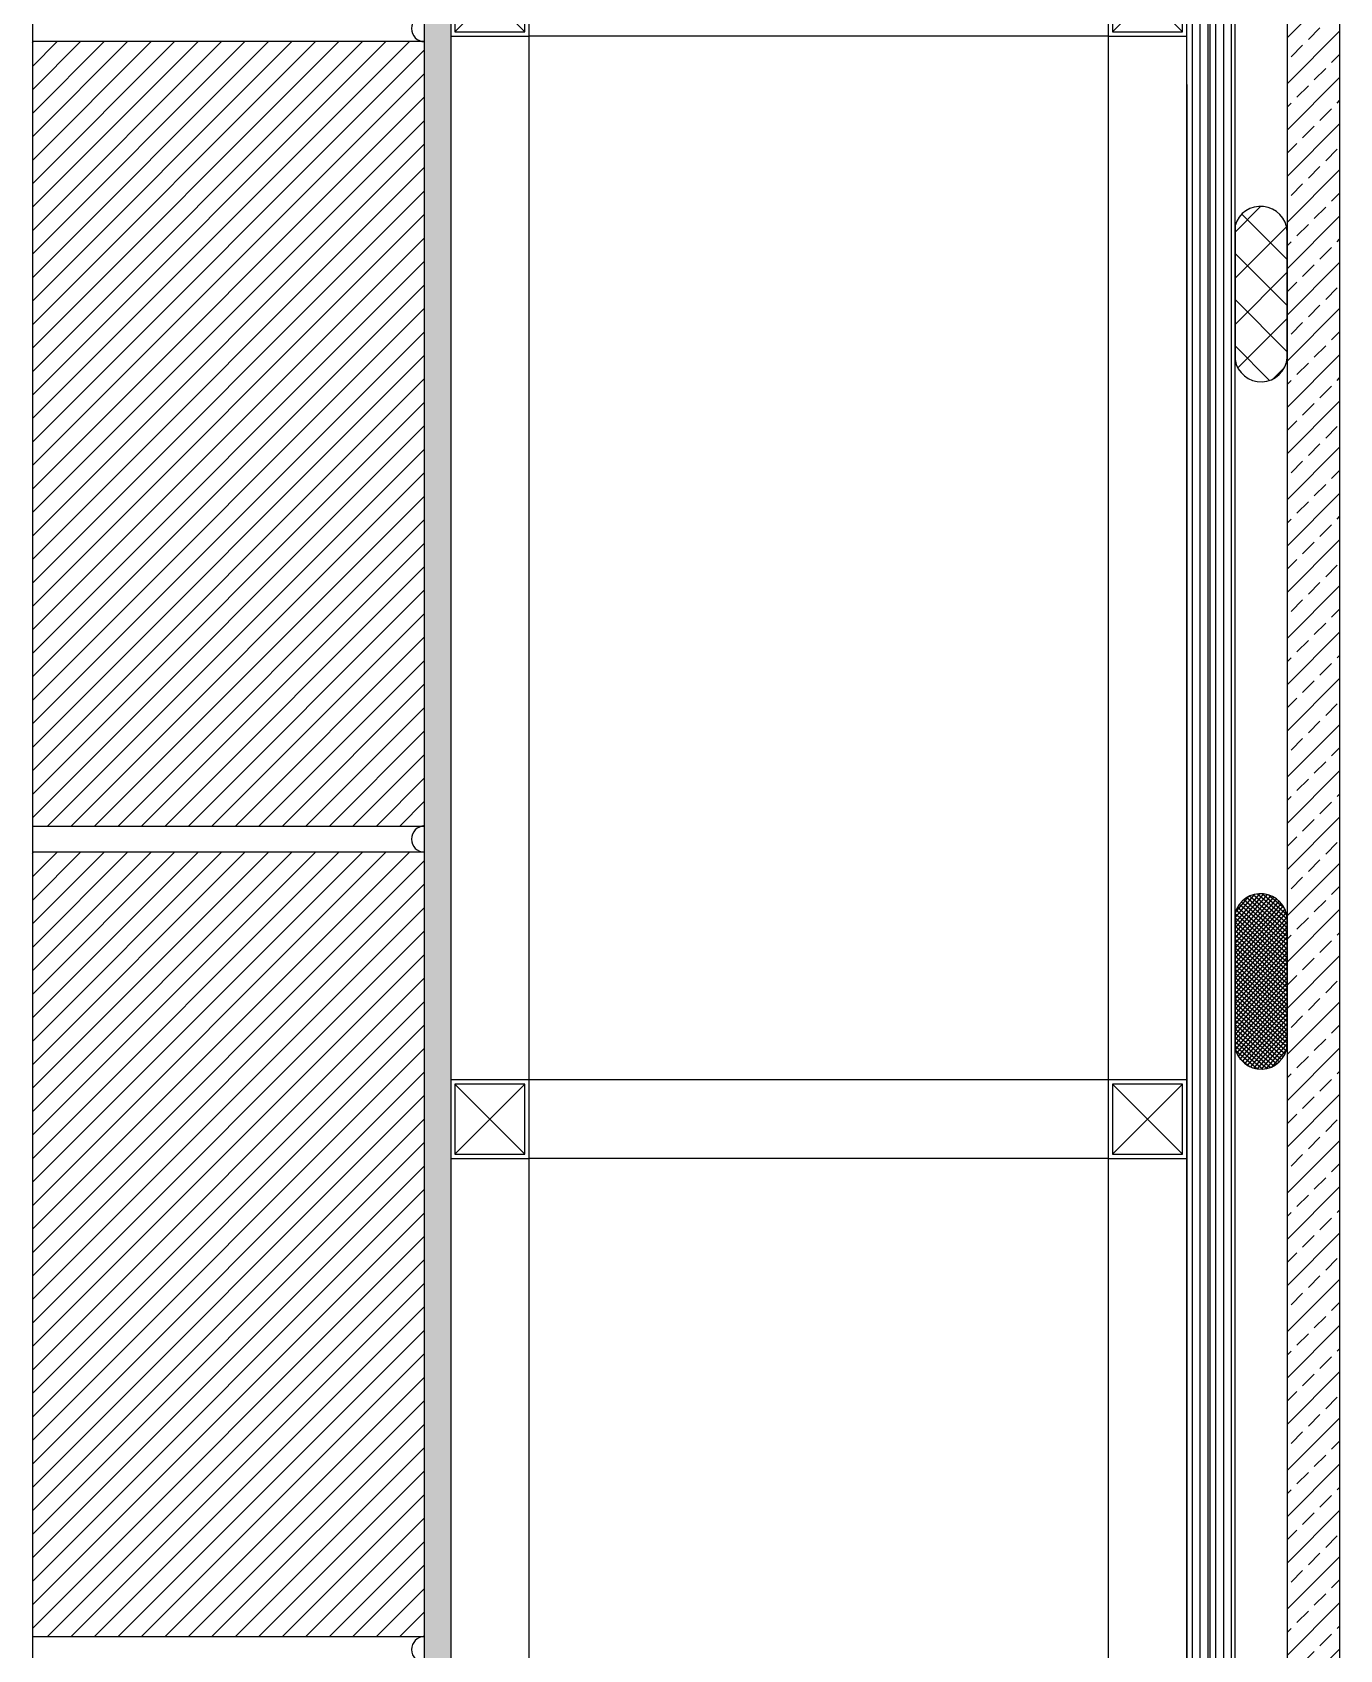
# Model space of a CAD drawing. Header units: millimetres. Extents: x -223175 to 287756, y -120611 to 352956.
# Drawn here: x 271144 to 271644, y 82299 to 82918 of the extents above; entities that cross this region are included whole.
import ezdxf

# ---------------------------------------------------------------- set-up
doc = ezdxf.new("R2010")
doc.units = ezdxf.units.MM
doc.header["$LTSCALE"] = 50
doc.layers.get('DEFPOINTS').update_dxf_attribs({"color": 108})
for name, color, linetype in [('10-HAT-EL', 253, 'Continuous'), ('COL', 2, 'Continuous'), ('DETAIL', 7, 'Continuous'), ('ETC', 6, 'Continuous'), ('I-HAT', 8, 'Continuous'), ('plus-타일hat', 251, 'Continuous'), ('wal', 3, 'Continuous'), ('줄눈', 8, 'Continuous')]:
    doc.layers.add(name, color=color, linetype=linetype)

# ---------------------------------------------------------------- blocks, each defined once
blk = doc.blocks.new('30X30')
at = {"layer": 'DETAIL', "color": 1}
for p, q in [((13.4, 13.4), (-13.4, -13.4)), ((-13.4, 13.4), (13.4, -13.4))]:
    blk.add_line(p, q, dxfattribs=at)
at = {"layer": 'DETAIL', "color": 4}
blk.add_lwpolyline([(15, -15), (-15, -15), (-15, 15), (15, 15)], close=True, dxfattribs=at)
at = {"layer": 'DETAIL', "color": 5}
blk.add_lwpolyline([(13.4, -13.4), (-13.4, -13.4), (-13.4, 13.4), (13.4, 13.4)], close=True, dxfattribs=at)

msp = doc.modelspace()

# ---------------------------------------------------------------- hatches: boundary and pattern name
at = {"layer": '10-HAT-EL'}
h = msp.add_hatch(dxfattribs=at)
h.set_pattern_fill('AR-SAND', color=256, scale=0.3, style=0)
h.set_pattern_definition([(37.5, (271756.727, 74399.905), (-0.48001, 14.682397), [0, -11.5824, 0, -12.954, 0, -12.3825]), (7.5, (271756.727, 74399.905), (13.4857, 21.504753), [0, -6.2484, 0, -10.4394, 0, -4.0005]), (327.5, (271747.354, 74399.905), (23.729771, 0.043116), [0, -3.81, 0, -13.716, 0, -17.907]), (317.5, (271747.354, 74399.905), (22.906694, 6.68788), [0, -1.905, 0, -8.9916, 0, -10.287])])
h.paths.add_polyline_path([(271293.797, 80444.5527), (271293.797, 80434.5527), (271293.797, 80306.6421), (271293.797, 80197.8243), (271293.797, 80134.562), (271303.7963, 80134.5622), (271303.7963, 80264.5695), (271303.7963, 80276.5695), (271303.7963, 80296.5695), (271303.7963, 84784.4266), (271293.797, 84784.4266), (271293.797, 80754.5437), (271293.797, 80744.5437)])
at = {"layer": 'ETC', "ltscale": 0.4}
h = msp.add_hatch(dxfattribs=at)
h.set_pattern_fill('ANSI37', color=252, scale=100, style=0)
h.set_pattern_definition([(45, (0, 0), (-8.83883476, 8.83883476), []), (135, (0, 0), (-8.83883476, -8.83883476), [])])
edge = h.paths.add_edge_path()
edge.add_line((271603.797, 82844.1283), (271603.797, 82792.8631))
edge.add_arc((271613.7321, 82794.4315), 10.0581, 188.971108, 355.2495006)
edge.add_line((271623.7557, 82793.5985), (271623.7557, 82841.9156))
edge.add_arc((271613.587, 82841.3139), 10.1865, 3.3863736, 163.9611451)
h = msp.add_hatch(dxfattribs=at)
h.set_pattern_fill('ANSI37', color=252, scale=10, angle=265.073645, style=0)
h.set_pattern_definition([(139.92635502, (817457.311, -496571.2913), (-0.8047146396, -0.9565220064), []), (229.92635502, (817457.311, -496571.2913), (0.9565220064, -0.8047146396), [])])
edge = h.paths.add_edge_path()
edge.add_line((271603.797, 82581.2367), (271603.797, 82529.9715))
edge.add_arc((271613.7321, 82531.5399), 10.0581, 188.971108, 355.2495006)
edge.add_line((271623.7557, 82530.7069), (271623.7557, 82579.024))
edge.add_arc((271613.587, 82578.4223), 10.1865, 3.3863736, 163.9611451)
at = {"layer": 'I-HAT'}
h = msp.add_hatch(dxfattribs=at)
h.set_pattern_fill('ANSI33', color=8, scale=50, style=0)
h.set_pattern_definition([(45, (247378.072, 85257.585), (-8.838835, 8.838835), []), (45, (247386.911, 85257.585), (-8.838835, 8.838835), [6.25, -3.125])])
edge = h.paths.add_edge_path()
edge.add_line((271623.797, 82116.5695), (271623.797, 83006.5695))
edge.add_line((271623.797, 83006.5695), (271643.797, 83006.5695))
edge.add_line((271643.797, 83006.5695), (271643.797, 82116.5695))
edge.add_line((271643.797, 82116.5695), (271624.5042, 82116.5695))
h = msp.add_hatch(dxfattribs=at)
h.set_pattern_fill('ANSI31', color=256, scale=2, angle=180, style=0)
h.set_pattern_definition([(225, (230821.332, 57992.6507), (4.4901281, -4.4901281), [])])
h.paths.add_polyline_path([(271293.797, 82914.4807), (271143.797, 82914.4807), (271143.797, 82614.4897), (271293.797, 82614.4897)])
h = msp.add_hatch(dxfattribs=at)
h.set_pattern_fill('ANSI31', color=256, scale=2, angle=180, style=0)
h.set_pattern_definition([(225, (230821.332, 57682.6597), (4.4901281, -4.4901281), [])])
h.paths.add_polyline_path([(271293.797, 82604.4897), (271143.797, 82604.4897), (271143.797, 82304.4987), (271293.797, 82304.4987)])
at = {"layer": '줄눈'}
h = msp.add_hatch(dxfattribs=at)
h.set_pattern_fill('_USER', color=252, scale=3, angle=90, pattern_type=0)
h.set_pattern_definition([(90, (-43718.5307, -191265.178), (-3, 2e-16), [])])
h.paths.add_polyline_path([(271585.297, 83006.5695), (271585.297, 82076.6695), (271594.297, 82076.6695), (271594.297, 83006.5695)])
h = msp.add_hatch(dxfattribs=at)
h.set_pattern_fill('_USER', color=252, scale=3, angle=90, pattern_type=0)
h.set_pattern_definition([(90, (-43709.5307, -191265.178), (-3, 2e-16), [])])
h.paths.add_polyline_path([(271594.297, 83006.5695), (271594.297, 82076.6695), (271603.297, 82076.6695), (271603.297, 83006.5695)])

# ---------------------------------------------------------------- linework, layer by layer
at = {"color": 5}
for p, q in [((271303.7963, 82916.5695), (271303.7962, 82105.0694)), ((271333.7963, 82106.6694), (271333.7963, 82916.5695)), ((271555.2866, 82916.5692), (271333.7963, 82916.5695)), ((271555.297, 82916.5695), (271555.297, 82106.6695)), ((271585.2962, 82898.0695), (271585.297, 82106.6695)), ((271555.2916, 82517.3694), (271333.7963, 82517.3694)), ((271555.2916, 82487.3694), (271333.7963, 82487.3694))]:
    msp.add_line(p, q, dxfattribs=at)
at = {"color": 3}
for points in [[(271143.797, 82614.4897), (271293.797, 82614.4897), (271293.797, 82914.4807), (271143.797, 82914.4807)], [(271143.797, 82304.4987), (271293.797, 82304.4987), (271293.797, 82604.4897), (271143.797, 82604.4897)]]:
    msp.add_lwpolyline(points, close=True, dxfattribs=at)
at = {"layer": 'COL', "color": 8}
msp.add_line((271303.7962, 84784.4266), (271303.7963, 80134.5622), dxfattribs=at)
at = {"layer": 'DEFPOINTS'}
msp.add_lwpolyline([(271143.797, 80134.5617), (271293.797, 80134.5617), (271293.797, 83224.4716), (271143.797, 83224.4716)], close=True, dxfattribs=at)
at = {"layer": 'ETC', "color": 252, "ltscale": 0.4}
for points in [[(271603.797, 82844.1283), (271603.797, 82792.8631, 0.88689312), (271623.7557, 82793.5985), (271623.7557, 82841.9156, 0.84338236), (271603.797, 82844.1283, 1)], [(271603.797, 82581.2367), (271603.797, 82529.9715, 0.88689312), (271623.7557, 82530.7069), (271623.7557, 82579.024, 0.84338236), (271603.797, 82581.2367, 1)]]:
    msp.add_lwpolyline(points, format="xyb", dxfattribs=at)
at = {"layer": 'plus-타일hat', "color": 8}
for centre in [(271293.797, 82919.4807), (271293.797, 82609.4897), (271293.797, 82299.4987)]:
    msp.add_arc(centre, 5, 90, 270, dxfattribs=at)
at = {"layer": 'wal', "color": 4}
for p, q in [((271594.297, 82076.6695), (271594.297, 83006.5695)), ((271603.797, 82076.6695), (271603.797, 83006.5695)), ((271603.797, 82076.6695), (271603.797, 83005.3695))]:
    msp.add_line(p, q, dxfattribs=at)
at = {"layer": 'wal'}
msp.add_lwpolyline([(271623.797, 82116.5695), (271623.797, 83006.5695), (271630.297, 83006.5695), (271630.297, 83006.5695), (271635.197, 83006.5695), (271635.197, 83006.5695), (271643.797, 83006.5695), (271643.797, 82116.5695)], dxfattribs=at)
at = {"layer": 'wal', "color": 4}
msp.add_lwpolyline([(271585.297, 82076.6695), (271585.297, 83005.3695)], dxfattribs=at)

# ---------------------------------------------------------------- block references
at = {"layer": 'DETAIL', "xscale": -1}
for p in [(271318.7962, 82931.5695), (271570.297, 82931.5695), (271318.7963, 82502.3694), (271570.2917, 82502.3692)]:
    msp.add_blockref('30X30', p, dxfattribs=at)

doc.saveas('drawing.dxf')
